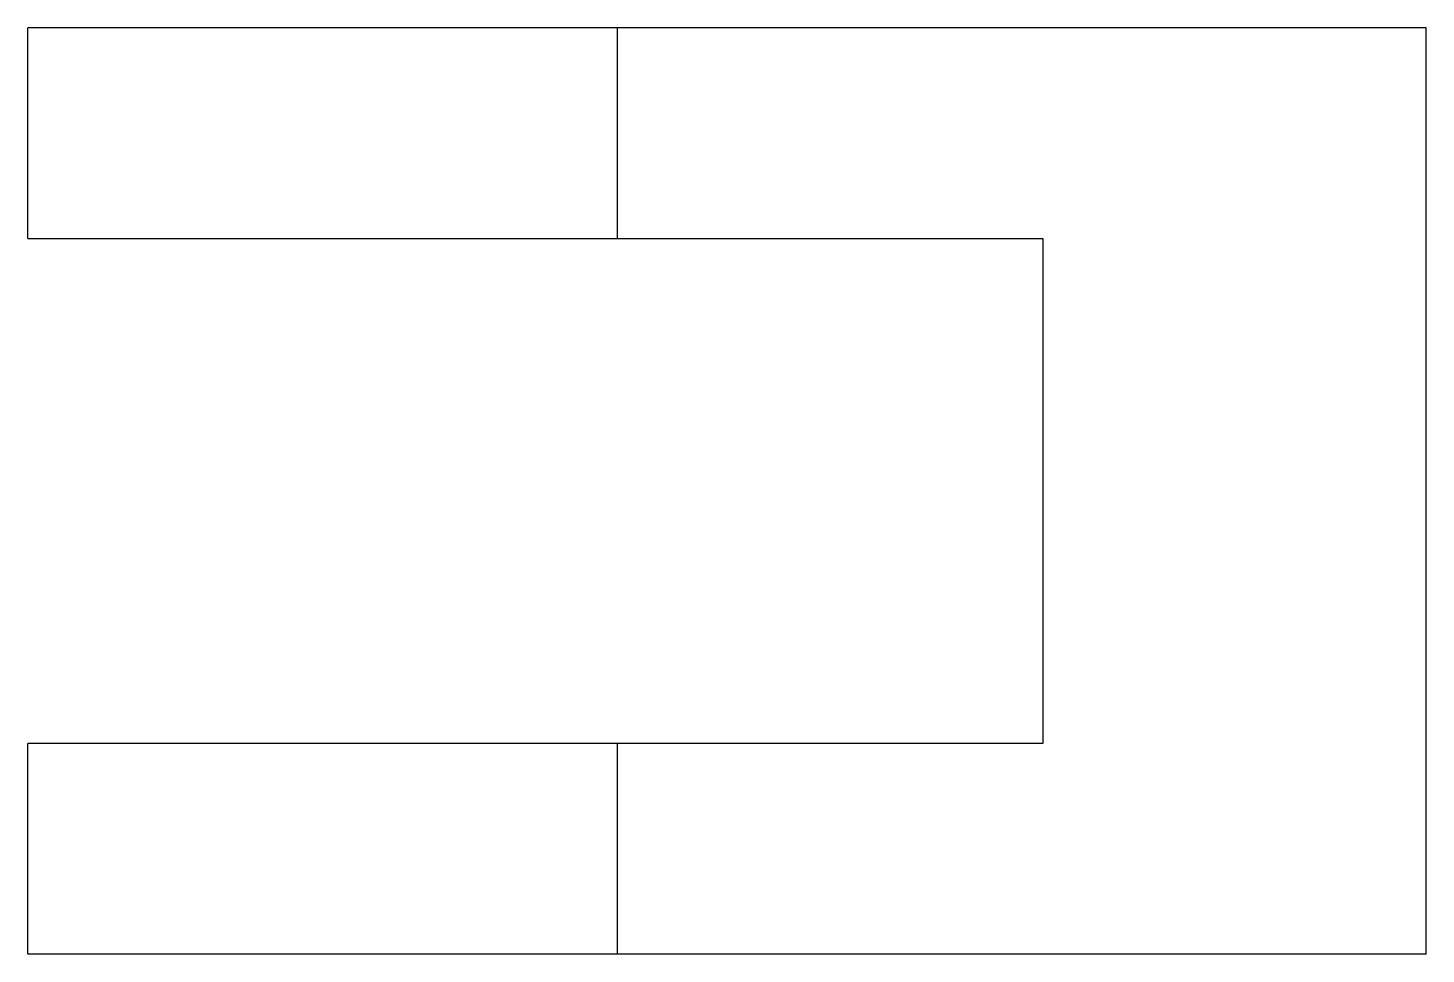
# Model space of a CAD drawing. Header units: metres. Extents: x -4.1 to 29.1, y -22 to 0.
import ezdxf

# ---------------------------------------------------------------- set-up
doc = ezdxf.new("R2010")
doc.units = ezdxf.units.M

msp = doc.modelspace()

# ---------------------------------------------------------------- linework, layer by layer
for points in [[(-4.1, -5), (-4.1, -4.9), (-4.1, -4.8), (-4.1, -4.7), (-4.1, -4.6), (-4.1, -4.5), (-4.1, -4.4), (-4.1, -4.3), (-4.1, -4.2), (-4.1, -4.1), (-4.1, -4), (-4.1, -3.9), (-4.1, -3.8), (-4.1, -3.7), (-4.1, -3.6), (-4.1, -3.5), (-4.1, -3.4), (-4.1, -3.3), (-4.1, -3.2), (-4.1, -3.1), (-4.1, -3), (-4.1, -2.9), (-4.1, -2.8), (-4.1, -2.7), (-4.1, -2.6), (-4.1, -2.5), (-4.1, -2.4), (-4.1, -2.3), (-4.1, -2.2), (-4.1, -2.1), (-4.1, -2), (-4.1, -1.9), (-4.1, -1.8), (-4.1, -1.7), (-4.1, -1.6), (-4.1, -1.5), (-4.1, -1.4), (-4.1, -1.3), (-4.1, -1.2), (-4.1, -1.1), (-4.1, -1), (-4.1, -0.9), (-4.1, -0.8), (-4.1, -0.7), (-4.1, -0.6), (-4.1, -0.5), (-4.1, -0.4), (-4.1, -0.3), (-4.1, -0.2), (-4.1, -0.1), (-4.1, 0)], [(9.9, 0), (9.851, 0), (9.802, 0), (9.753, 0), (9.662, 0), (9.517, 0), (9.372, 0), (9.227, 0), (9.007, 0), (8.773, 0), (8.54, 0), (8.284, 0), (7.974, 0), (7.663, 0), (7.353, 0), (6.999, 0), (6.627, 0), (6.256, 0), (5.878, 0), (5.464, 0), (5.049, 0), (4.635, 0), (4.208, 0), (3.772, 0), (3.336, 0), (2.9, 0), (2.464, 0), (2.028, 0), (1.592, 0), (1.165, 0), (0.751, 0), (0.336, 0), (-0.078, 0), (-0.456, 0), (-0.827, 0), (-1.199, 0), (-1.553, 0), (-1.863, 0), (-2.174, 0), (-2.484, 0), (-2.74, 0), (-2.973, 0), (-3.207, 0), (-3.427, 0), (-3.572, 0), (-3.717, 0), (-3.862, 0), (-3.953, 0), (-4.002, 0), (-4.051, 0), (-4.1, 0)], [(9.9, -5), (9.9, -4.9), (9.9, -4.8), (9.9, -4.7), (9.9, -4.6), (9.9, -4.5), (9.9, -4.4), (9.9, -4.3), (9.9, -4.2), (9.9, -4.1), (9.9, -4), (9.9, -3.9), (9.9, -3.8), (9.9, -3.7), (9.9, -3.6), (9.9, -3.5), (9.9, -3.4), (9.9, -3.3), (9.9, -3.2), (9.9, -3.1), (9.9, -3), (9.9, -2.9), (9.9, -2.8), (9.9, -2.7), (9.9, -2.6), (9.9, -2.5), (9.9, -2.4), (9.9, -2.3), (9.9, -2.2), (9.9, -2.1), (9.9, -2), (9.9, -1.9), (9.9, -1.8), (9.9, -1.7), (9.9, -1.6), (9.9, -1.5), (9.9, -1.4), (9.9, -1.3), (9.9, -1.2), (9.9, -1.1), (9.9, -1), (9.9, -0.9), (9.9, -0.8), (9.9, -0.7), (9.9, -0.6), (9.9, -0.5), (9.9, -0.4), (9.9, -0.3), (9.9, -0.2), (9.9, -0.1), (9.9, 0)], [(29.1, 0), (28.716, 0), (28.332, 0), (27.948, 0), (27.564, 0), (27.18, 0), (26.796, 0), (26.412, 0), (26.028, 0), (25.644, 0), (25.26, 0), (24.876, 0), (24.492, 0), (24.108, 0), (23.724, 0), (23.34, 0), (22.956, 0), (22.572, 0), (22.188, 0), (21.804, 0), (21.42, 0), (21.036, 0), (20.652, 0), (20.268, 0), (19.884, 0), (19.5, 0), (19.116, 0), (18.732, 0), (18.348, 0), (17.964, 0), (17.58, 0), (17.196, 0), (16.812, 0), (16.428, 0), (16.044, 0), (15.66, 0), (15.276, 0), (14.892, 0), (14.508, 0), (14.124, 0), (13.74, 0), (13.356, 0), (12.972, 0), (12.588, 0), (12.204, 0), (11.82, 0), (11.436, 0), (11.052, 0), (10.668, 0), (10.284, 0), (9.9, 0)], [(29.1, -22), (29.1, -21.56), (29.1, -21.12), (29.1, -20.68), (29.1, -20.24), (29.1, -19.8), (29.1, -19.36), (29.1, -18.92), (29.1, -18.48), (29.1, -18.04), (29.1, -17.6), (29.1, -17.16), (29.1, -16.72), (29.1, -16.28), (29.1, -15.84), (29.1, -15.4), (29.1, -14.96), (29.1, -14.52), (29.1, -14.08), (29.1, -13.64), (29.1, -13.2), (29.1, -12.76), (29.1, -12.32), (29.1, -11.88), (29.1, -11.44), (29.1, -11), (29.1, -10.56), (29.1, -10.12), (29.1, -9.68), (29.1, -9.24), (29.1, -8.8), (29.1, -8.36), (29.1, -7.92), (29.1, -7.48), (29.1, -7.04), (29.1, -6.6), (29.1, -6.16), (29.1, -5.72), (29.1, -5.28), (29.1, -4.84), (29.1, -4.4), (29.1, -3.96), (29.1, -3.52), (29.1, -3.08), (29.1, -2.64), (29.1, -2.2), (29.1, -1.76), (29.1, -1.32), (29.1, -0.88), (29.1, -0.44), (29.1, 0)], [(-4.1, -5), (-4.051, -5), (-4.002, -5), (-3.953, -5), (-3.862, -5), (-3.717, -5), (-3.572, -5), (-3.427, -5), (-3.207, -5), (-2.973, -5), (-2.74, -5), (-2.484, -5), (-2.174, -5), (-1.863, -5), (-1.553, -5), (-1.199, -5), (-0.827, -5), (-0.456, -5), (-0.078, -5), (0.336, -5), (0.751, -5), (1.165, -5), (1.592, -5), (2.028, -5), (2.464, -5), (2.9, -5), (3.336, -5), (3.772, -5), (4.208, -5), (4.635, -5), (5.049, -5), (5.464, -5), (5.878, -5), (6.256, -5), (6.627, -5), (6.999, -5), (7.353, -5), (7.663, -5), (7.974, -5), (8.284, -5), (8.54, -5), (8.773, -5), (9.007, -5), (9.227, -5), (9.372, -5), (9.517, -5), (9.662, -5), (9.753, -5), (9.802, -5), (9.851, -5), (9.9, -5)], [(9.9, -5), (10.102, -5), (10.304, -5), (10.506, -5), (10.708, -5), (10.91, -5), (11.112, -5), (11.314, -5), (11.516, -5), (11.718, -5), (11.92, -5), (12.122, -5), (12.324, -5), (12.526, -5), (12.728, -5), (12.93, -5), (13.132, -5), (13.334, -5), (13.536, -5), (13.738, -5), (13.94, -5), (14.142, -5), (14.344, -5), (14.546, -5), (14.748, -5), (14.95, -5), (15.152, -5), (15.354, -5), (15.556, -5), (15.758, -5), (15.96, -5), (16.162, -5), (16.364, -5), (16.566, -5), (16.768, -5), (16.97, -5), (17.172, -5), (17.374, -5), (17.576, -5), (17.778, -5), (17.98, -5), (18.182, -5), (18.384, -5), (18.586, -5), (18.788, -5), (18.99, -5), (19.192, -5), (19.394, -5), (19.596, -5), (19.798, -5), (20, -5)], [(20, -5), (20, -5.24), (20, -5.48), (20, -5.72), (20, -5.96), (20, -6.2), (20, -6.44), (20, -6.68), (20, -6.92), (20, -7.16), (20, -7.4), (20, -7.64), (20, -7.88), (20, -8.12), (20, -8.36), (20, -8.6), (20, -8.84), (20, -9.08), (20, -9.32), (20, -9.56), (20, -9.8), (20, -10.04), (20, -10.28), (20, -10.52), (20, -10.76), (20, -11), (20, -11.24), (20, -11.48), (20, -11.72), (20, -11.96), (20, -12.2), (20, -12.44), (20, -12.68), (20, -12.92), (20, -13.16), (20, -13.4), (20, -13.64), (20, -13.88), (20, -14.12), (20, -14.36), (20, -14.6), (20, -14.84), (20, -15.08), (20, -15.32), (20, -15.56), (20, -15.8), (20, -16.04), (20, -16.28), (20, -16.52), (20, -16.76), (20, -17)], [(9.9, -17), (9.851, -17), (9.802, -17), (9.753, -17), (9.662, -17), (9.517, -17), (9.372, -17), (9.227, -17), (9.007, -17), (8.773, -17), (8.54, -17), (8.284, -17), (7.974, -17), (7.663, -17), (7.353, -17), (6.999, -17), (6.627, -17), (6.256, -17), (5.878, -17), (5.464, -17), (5.049, -17), (4.635, -17), (4.208, -17), (3.772, -17), (3.336, -17), (2.9, -17), (2.464, -17), (2.028, -17), (1.592, -17), (1.165, -17), (0.751, -17), (0.336, -17), (-0.078, -17), (-0.456, -17), (-0.827, -17), (-1.199, -17), (-1.553, -17), (-1.863, -17), (-2.174, -17), (-2.484, -17), (-2.74, -17), (-2.973, -17), (-3.207, -17), (-3.427, -17), (-3.572, -17), (-3.717, -17), (-3.862, -17), (-3.953, -17), (-4.002, -17), (-4.051, -17), (-4.1, -17)], [(-4.1, -22), (-4.1, -21.9), (-4.1, -21.8), (-4.1, -21.7), (-4.1, -21.6), (-4.1, -21.5), (-4.1, -21.4), (-4.1, -21.3), (-4.1, -21.2), (-4.1, -21.1), (-4.1, -21), (-4.1, -20.9), (-4.1, -20.8), (-4.1, -20.7), (-4.1, -20.6), (-4.1, -20.5), (-4.1, -20.4), (-4.1, -20.3), (-4.1, -20.2), (-4.1, -20.1), (-4.1, -20), (-4.1, -19.9), (-4.1, -19.8), (-4.1, -19.7), (-4.1, -19.6), (-4.1, -19.5), (-4.1, -19.4), (-4.1, -19.3), (-4.1, -19.2), (-4.1, -19.1), (-4.1, -19), (-4.1, -18.9), (-4.1, -18.8), (-4.1, -18.7), (-4.1, -18.6), (-4.1, -18.5), (-4.1, -18.4), (-4.1, -18.3), (-4.1, -18.2), (-4.1, -18.1), (-4.1, -18), (-4.1, -17.9), (-4.1, -17.8), (-4.1, -17.7), (-4.1, -17.6), (-4.1, -17.5), (-4.1, -17.4), (-4.1, -17.3), (-4.1, -17.2), (-4.1, -17.1), (-4.1, -17)], [(20, -17), (19.798, -17), (19.596, -17), (19.394, -17), (19.192, -17), (18.99, -17), (18.788, -17), (18.586, -17), (18.384, -17), (18.182, -17), (17.98, -17), (17.778, -17), (17.576, -17), (17.374, -17), (17.172, -17), (16.97, -17), (16.768, -17), (16.566, -17), (16.364, -17), (16.162, -17), (15.96, -17), (15.758, -17), (15.556, -17), (15.354, -17), (15.152, -17), (14.95, -17), (14.748, -17), (14.546, -17), (14.344, -17), (14.142, -17), (13.94, -17), (13.738, -17), (13.536, -17), (13.334, -17), (13.132, -17), (12.93, -17), (12.728, -17), (12.526, -17), (12.324, -17), (12.122, -17), (11.92, -17), (11.718, -17), (11.516, -17), (11.314, -17), (11.112, -17), (10.91, -17), (10.708, -17), (10.506, -17), (10.304, -17), (10.102, -17), (9.9, -17)], [(9.9, -22), (9.9, -21.9), (9.9, -21.8), (9.9, -21.7), (9.9, -21.6), (9.9, -21.5), (9.9, -21.4), (9.9, -21.3), (9.9, -21.2), (9.9, -21.1), (9.9, -21), (9.9, -20.9), (9.9, -20.8), (9.9, -20.7), (9.9, -20.6), (9.9, -20.5), (9.9, -20.4), (9.9, -20.3), (9.9, -20.2), (9.9, -20.1), (9.9, -20), (9.9, -19.9), (9.9, -19.8), (9.9, -19.7), (9.9, -19.6), (9.9, -19.5), (9.9, -19.4), (9.9, -19.3), (9.9, -19.2), (9.9, -19.1), (9.9, -19), (9.9, -18.9), (9.9, -18.8), (9.9, -18.7), (9.9, -18.6), (9.9, -18.5), (9.9, -18.4), (9.9, -18.3), (9.9, -18.2), (9.9, -18.1), (9.9, -18), (9.9, -17.9), (9.9, -17.8), (9.9, -17.7), (9.9, -17.6), (9.9, -17.5), (9.9, -17.4), (9.9, -17.3), (9.9, -17.2), (9.9, -17.1), (9.9, -17)], [(9.9, -22), (9.851, -22), (9.802, -22), (9.753, -22), (9.662, -22), (9.517, -22), (9.372, -22), (9.227, -22), (9.007, -22), (8.773, -22), (8.54, -22), (8.284, -22), (7.974, -22), (7.663, -22), (7.353, -22), (6.999, -22), (6.627, -22), (6.256, -22), (5.878, -22), (5.464, -22), (5.049, -22), (4.635, -22), (4.208, -22), (3.772, -22), (3.336, -22), (2.9, -22), (2.464, -22), (2.028, -22), (1.592, -22), (1.165, -22), (0.751, -22), (0.336, -22), (-0.078, -22), (-0.456, -22), (-0.827, -22), (-1.199, -22), (-1.553, -22), (-1.863, -22), (-2.174, -22), (-2.484, -22), (-2.74, -22), (-2.973, -22), (-3.207, -22), (-3.427, -22), (-3.572, -22), (-3.717, -22), (-3.862, -22), (-3.953, -22), (-4.002, -22), (-4.051, -22), (-4.1, -22)], [(29.1, -22), (28.716, -22), (28.332, -22), (27.948, -22), (27.564, -22), (27.18, -22), (26.796, -22), (26.412, -22), (26.028, -22), (25.644, -22), (25.26, -22), (24.876, -22), (24.492, -22), (24.108, -22), (23.724, -22), (23.34, -22), (22.956, -22), (22.572, -22), (22.188, -22), (21.804, -22), (21.42, -22), (21.036, -22), (20.652, -22), (20.268, -22), (19.884, -22), (19.5, -22), (19.116, -22), (18.732, -22), (18.348, -22), (17.964, -22), (17.58, -22), (17.196, -22), (16.812, -22), (16.428, -22), (16.044, -22), (15.66, -22), (15.276, -22), (14.892, -22), (14.508, -22), (14.124, -22), (13.74, -22), (13.356, -22), (12.972, -22), (12.588, -22), (12.204, -22), (11.82, -22), (11.436, -22), (11.052, -22), (10.668, -22), (10.284, -22), (9.9, -22)]]:
    msp.add_lwpolyline(points)

doc.saveas('drawing.dxf')
